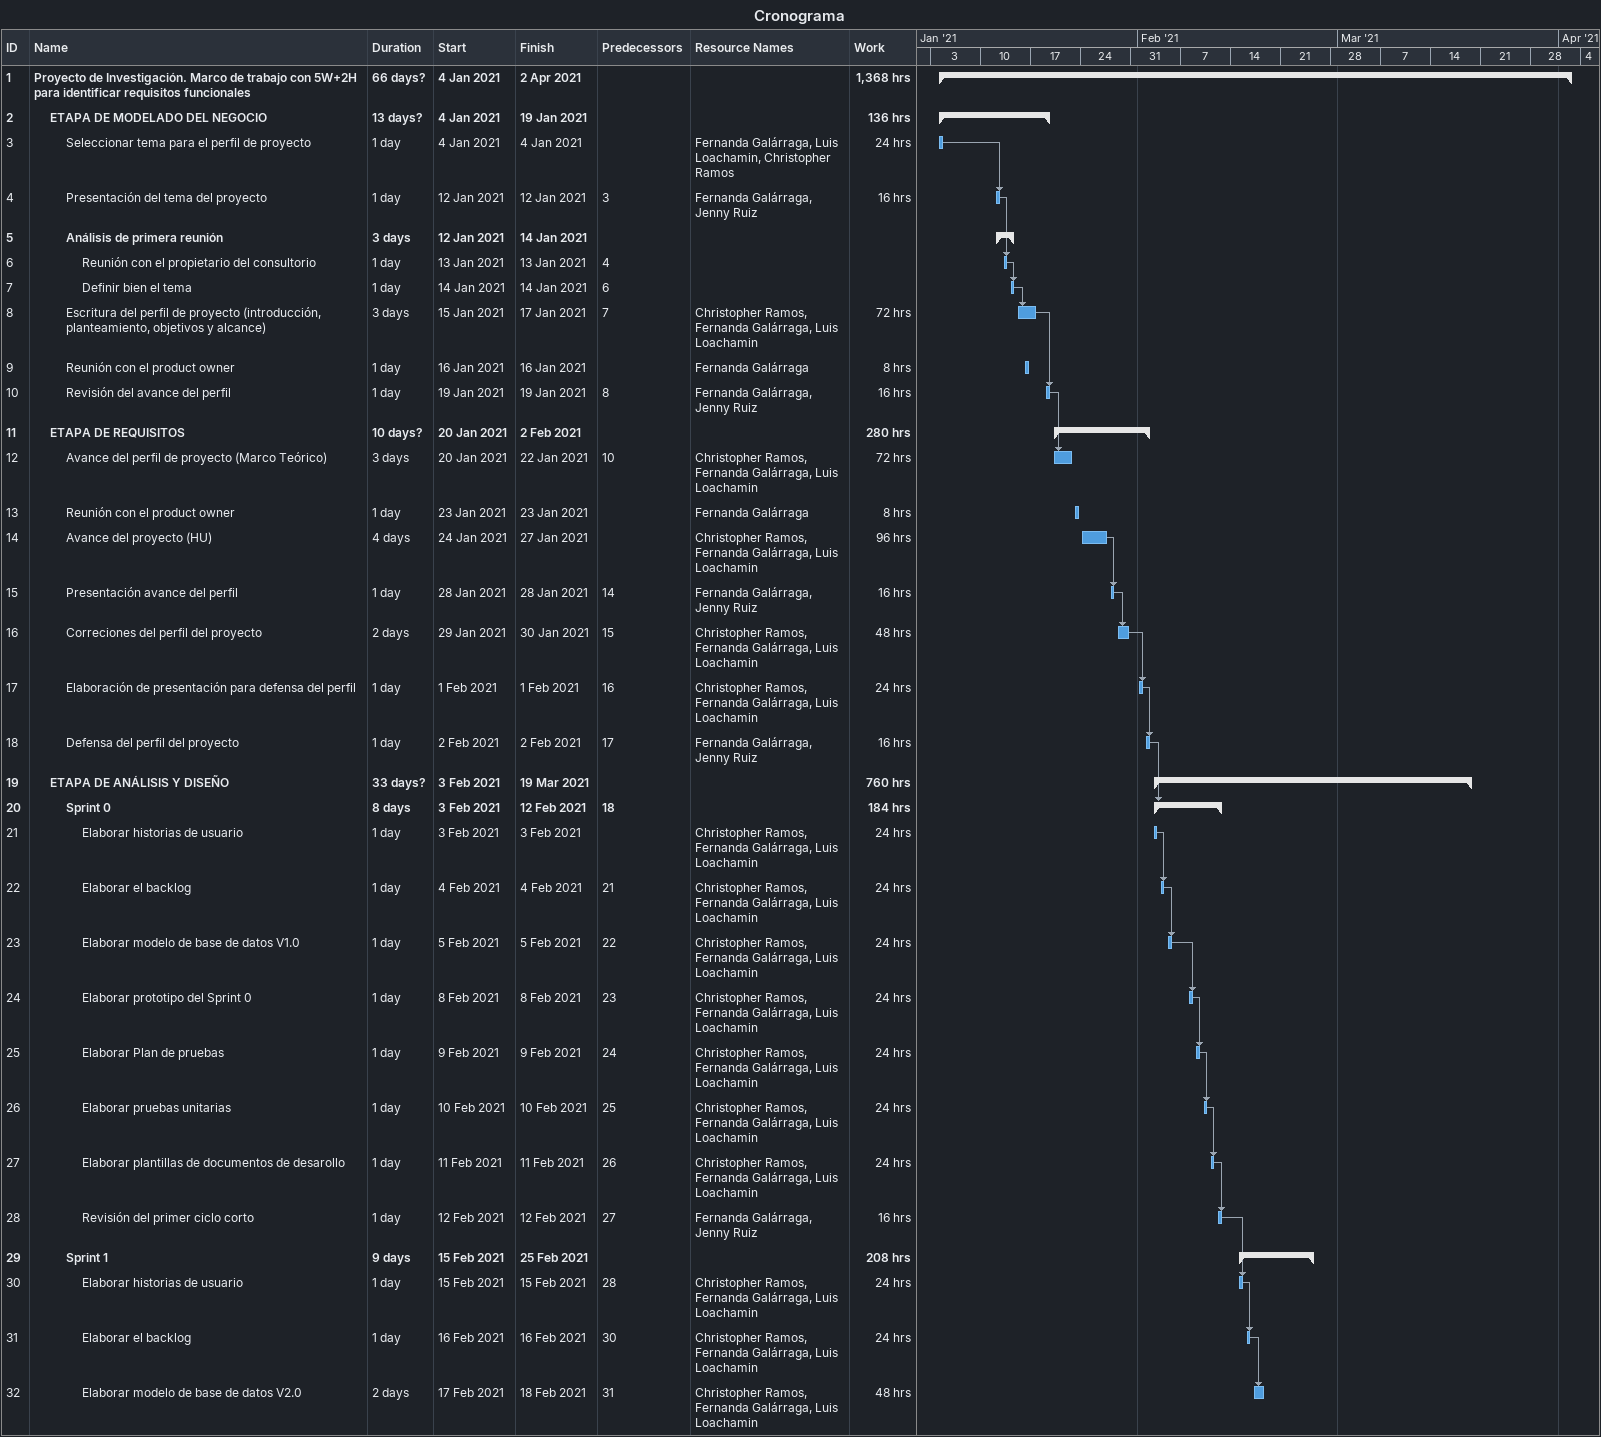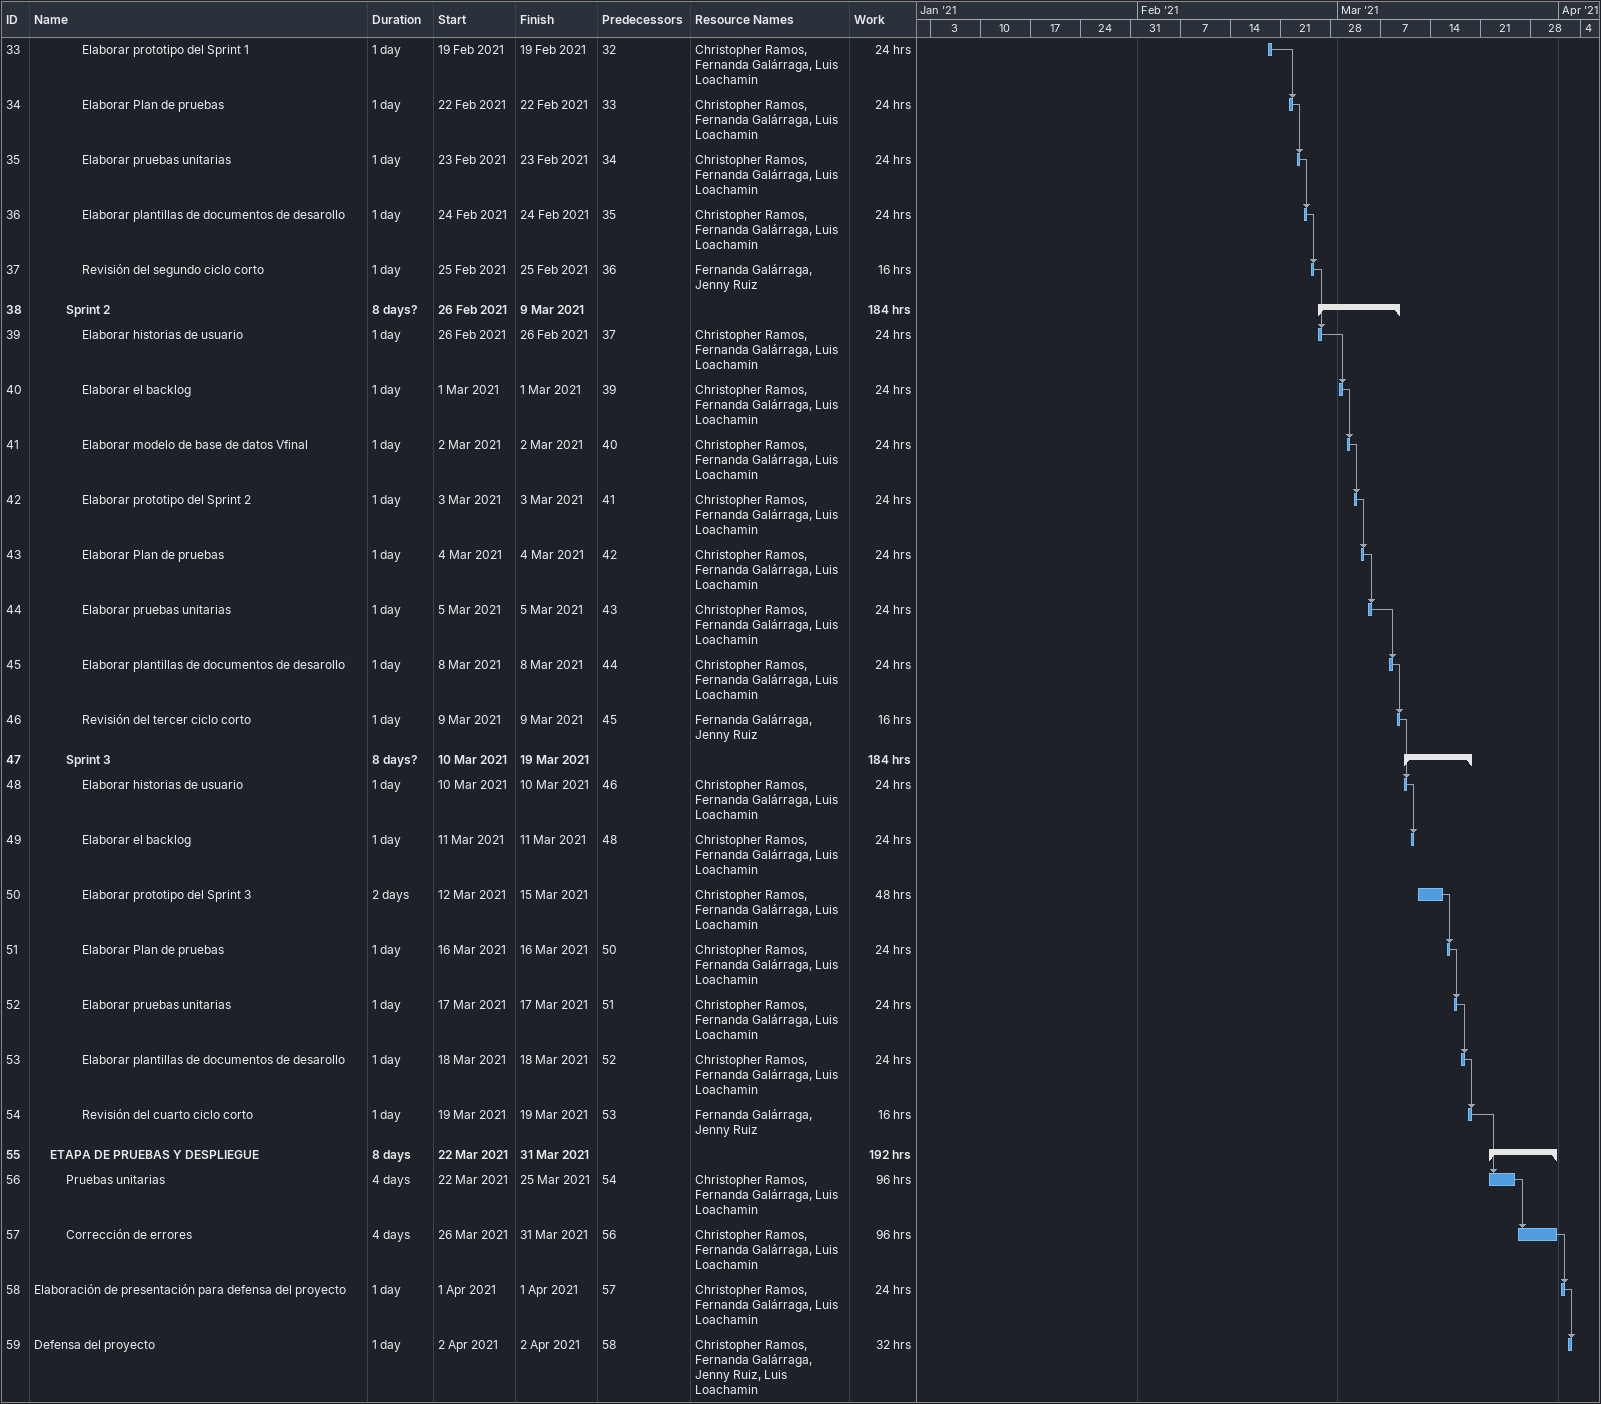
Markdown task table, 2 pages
Cronograma

| ID | Level | Task | Duration | Start | Finish | Predecessors | Resources | Work (h) |
|---|---|---|---|---|---|---|---|---|
| 1 | 1 | **Proyecto de Investigación. Marco de trabajo con 5W+2H para identificar requisitos funcionales** | 66d? | 2021-01-04 | 2021-04-02 |  |  | 1368 |
| 2 | 2 | **ETAPA DE MODELADO DEL NEGOCIO** | 13d? | 2021-01-04 | 2021-01-19 |  |  | 136 |
| 3 | 3 | Seleccionar tema para el perfil de proyecto | 1d | 2021-01-04 | 2021-01-04 |  | Fernanda Galárraga, Luis Loachamin, Christopher Ramos | 24 |
| 4 | 3 | Presentación del tema del proyecto | 1d | 2021-01-12 | 2021-01-12 | 3 | Fernanda Galárraga, Jenny Ruiz | 16 |
| 5 | 3 | **Análisis de primera reunión** | 3d | 2021-01-12 | 2021-01-14 |  |  |  |
| 6 | 4 | Reunión con el propietario del consultorio | 1d | 2021-01-13 | 2021-01-13 | 4 |  |  |
| 7 | 4 | Definir bien el tema | 1d | 2021-01-14 | 2021-01-14 | 6 |  |  |
| 8 | 3 | Escritura del perfil de proyecto (introducción, planteamiento, objetivos y alcance) | 3d | 2021-01-15 | 2021-01-17 | 7 | Christopher Ramos, Fernanda Galárraga, Luis Loachamin | 72 |
| 9 | 3 | Reunión con el product owner | 1d | 2021-01-16 | 2021-01-16 |  | Fernanda Galárraga | 8 |
| 10 | 3 | Revisión del avance del perfil | 1d | 2021-01-19 | 2021-01-19 | 8 | Fernanda Galárraga, Jenny Ruiz | 16 |
| 11 | 2 | **ETAPA DE REQUISITOS** | 10d? | 2021-01-20 | 2021-02-02 |  |  | 280 |
| 12 | 3 | Avance del perfil de proyecto (Marco Teórico) | 3d | 2021-01-20 | 2021-01-22 | 10 | Christopher Ramos, Fernanda Galárraga, Luis Loachamin | 72 |
| 13 | 3 | Reunión con el product owner | 1d | 2021-01-23 | 2021-01-23 |  | Fernanda Galárraga | 8 |
| 14 | 3 | Avance del proyecto (HU) | 4d | 2021-01-24 | 2021-01-27 |  | Christopher Ramos, Fernanda Galárraga, Luis Loachamin | 96 |
| 15 | 3 | Presentación avance del perfil | 1d | 2021-01-28 | 2021-01-28 | 14 | Fernanda Galárraga, Jenny Ruiz | 16 |
| 16 | 3 | Correciones del perfil del proyecto | 2d | 2021-01-29 | 2021-01-30 | 15 | Christopher Ramos, Fernanda Galárraga, Luis Loachamin | 48 |
| 17 | 3 | Elaboración de presentación para defensa del perfil | 1d | 2021-02-01 | 2021-02-01 | 16 | Christopher Ramos, Fernanda Galárraga, Luis Loachamin | 24 |
| 18 | 3 | Defensa del perfil del proyecto | 1d | 2021-02-02 | 2021-02-02 | 17 | Fernanda Galárraga, Jenny Ruiz | 16 |
| 19 | 2 | **ETAPA DE ANÁLISIS Y DISEÑO** | 33d? | 2021-02-03 | 2021-03-19 |  |  | 760 |
| 20 | 3 | **Sprint 0** | 8d | 2021-02-03 | 2021-02-12 | 18 |  | 184 |
| 21 | 4 | Elaborar historias de usuario | 1d | 2021-02-03 | 2021-02-03 |  | Christopher Ramos, Fernanda Galárraga, Luis Loachamin | 24 |
| 22 | 4 | Elaborar el backlog | 1d | 2021-02-04 | 2021-02-04 | 21 | Christopher Ramos, Fernanda Galárraga, Luis Loachamin | 24 |
| 23 | 4 | Elaborar modelo de base de datos V1.0 | 1d | 2021-02-05 | 2021-02-05 | 22 | Christopher Ramos, Fernanda Galárraga, Luis Loachamin | 24 |
| 24 | 4 | Elaborar prototipo del Sprint 0 | 1d | 2021-02-08 | 2021-02-08 | 23 | Christopher Ramos, Fernanda Galárraga, Luis Loachamin | 24 |
| 25 | 4 | Elaborar Plan de pruebas | 1d | 2021-02-09 | 2021-02-09 | 24 | Christopher Ramos, Fernanda Galárraga, Luis Loachamin | 24 |
| 26 | 4 | Elaborar pruebas unitarias | 1d | 2021-02-10 | 2021-02-10 | 25 | Christopher Ramos, Fernanda Galárraga, Luis Loachamin | 24 |
| 27 | 4 | Elaborar plantillas de documentos de desarollo | 1d | 2021-02-11 | 2021-02-11 | 26 | Christopher Ramos, Fernanda Galárraga, Luis Loachamin | 24 |
| 28 | 4 | Revisión del primer ciclo corto | 1d | 2021-02-12 | 2021-02-12 | 27 | Fernanda Galárraga, Jenny Ruiz | 16 |
| 29 | 3 | **Sprint 1** | 9d | 2021-02-15 | 2021-02-25 |  |  | 208 |
| 30 | 4 | Elaborar historias de usuario | 1d | 2021-02-15 | 2021-02-15 | 28 | Christopher Ramos, Fernanda Galárraga, Luis Loachamin | 24 |
| 31 | 4 | Elaborar el backlog | 1d | 2021-02-16 | 2021-02-16 | 30 | Christopher Ramos, Fernanda Galárraga, Luis Loachamin | 24 |
| 32 | 4 | Elaborar modelo de base de datos V2.0 | 2d | 2021-02-17 | 2021-02-18 | 31 | Christopher Ramos, Fernanda Galárraga, Luis Loachamin | 48 |
| 33 | 4 | Elaborar prototipo del Sprint 1 | 1d | 2021-02-19 | 2021-02-19 | 32 | Christopher Ramos, Fernanda Galárraga, Luis Loachamin | 24 |
| 34 | 4 | Elaborar Plan de pruebas | 1d | 2021-02-22 | 2021-02-22 | 33 | Christopher Ramos, Fernanda Galárraga, Luis Loachamin | 24 |
| 35 | 4 | Elaborar pruebas unitarias | 1d | 2021-02-23 | 2021-02-23 | 34 | Christopher Ramos, Fernanda Galárraga, Luis Loachamin | 24 |
| 36 | 4 | Elaborar plantillas de documentos de desarollo | 1d | 2021-02-24 | 2021-02-24 | 35 | Christopher Ramos, Fernanda Galárraga, Luis Loachamin | 24 |
| 37 | 4 | Revisión del segundo ciclo corto | 1d | 2021-02-25 | 2021-02-25 | 36 | Fernanda Galárraga, Jenny Ruiz | 16 |
| 38 | 3 | **Sprint 2** | 8d? | 2021-02-26 | 2021-03-09 |  |  | 184 |
| 39 | 4 | Elaborar historias de usuario | 1d | 2021-02-26 | 2021-02-26 | 37 | Christopher Ramos, Fernanda Galárraga, Luis Loachamin | 24 |
| 40 | 4 | Elaborar el backlog | 1d | 2021-03-01 | 2021-03-01 | 39 | Christopher Ramos, Fernanda Galárraga, Luis Loachamin | 24 |
| 41 | 4 | Elaborar modelo de base de datos Vfinal | 1d | 2021-03-02 | 2021-03-02 | 40 | Christopher Ramos, Fernanda Galárraga, Luis Loachamin | 24 |
| 42 | 4 | Elaborar prototipo del Sprint 2 | 1d | 2021-03-03 | 2021-03-03 | 41 | Christopher Ramos, Fernanda Galárraga, Luis Loachamin | 24 |
| 43 | 4 | Elaborar Plan de pruebas | 1d | 2021-03-04 | 2021-03-04 | 42 | Christopher Ramos, Fernanda Galárraga, Luis Loachamin | 24 |
| 44 | 4 | Elaborar pruebas unitarias | 1d | 2021-03-05 | 2021-03-05 | 43 | Christopher Ramos, Fernanda Galárraga, Luis Loachamin | 24 |
| 45 | 4 | Elaborar plantillas de documentos de desarollo | 1d | 2021-03-08 | 2021-03-08 | 44 | Christopher Ramos, Fernanda Galárraga, Luis Loachamin | 24 |
| 46 | 4 | Revisión del tercer ciclo corto | 1d | 2021-03-09 | 2021-03-09 | 45 | Fernanda Galárraga, Jenny Ruiz | 16 |
| 47 | 3 | **Sprint 3** | 8d? | 2021-03-10 | 2021-03-19 |  |  | 184 |
| 48 | 4 | Elaborar historias de usuario | 1d | 2021-03-10 | 2021-03-10 | 46 | Christopher Ramos, Fernanda Galárraga, Luis Loachamin | 24 |
| 49 | 4 | Elaborar el backlog | 1d | 2021-03-11 | 2021-03-11 | 48 | Christopher Ramos, Fernanda Galárraga, Luis Loachamin | 24 |
| 50 | 4 | Elaborar prototipo del Sprint 3 | 2d | 2021-03-12 | 2021-03-15 |  | Christopher Ramos, Fernanda Galárraga, Luis Loachamin | 48 |
| 51 | 4 | Elaborar Plan de pruebas | 1d | 2021-03-16 | 2021-03-16 | 50 | Christopher Ramos, Fernanda Galárraga, Luis Loachamin | 24 |
| 52 | 4 | Elaborar pruebas unitarias | 1d | 2021-03-17 | 2021-03-17 | 51 | Christopher Ramos, Fernanda Galárraga, Luis Loachamin | 24 |
| 53 | 4 | Elaborar plantillas de documentos de desarollo | 1d | 2021-03-18 | 2021-03-18 | 52 | Christopher Ramos, Fernanda Galárraga, Luis Loachamin | 24 |
| 54 | 4 | Revisión del cuarto ciclo corto | 1d | 2021-03-19 | 2021-03-19 | 53 | Fernanda Galárraga, Jenny Ruiz | 16 |
| 55 | 2 | **ETAPA DE PRUEBAS Y DESPLIEGUE** | 8d | 2021-03-22 | 2021-03-31 |  |  | 192 |
| 56 | 3 | Pruebas unitarias | 4d | 2021-03-22 | 2021-03-25 | 54 | Christopher Ramos, Fernanda Galárraga, Luis Loachamin | 96 |
| 57 | 3 | Corrección de errores | 4d | 2021-03-26 | 2021-03-31 | 56 | Christopher Ramos, Fernanda Galárraga, Luis Loachamin | 96 |
| 58 | 1 | Elaboración de presentación para defensa del proyecto | 1d | 2021-04-01 | 2021-04-01 | 57 | Christopher Ramos, Fernanda Galárraga, Luis Loachamin | 24 |
| 59 | 1 | Defensa del proyecto | 1d | 2021-04-02 | 2021-04-02 | 58 | Christopher Ramos, Fernanda Galárraga, Jenny Ruiz, Luis Loachamin | 32 |
